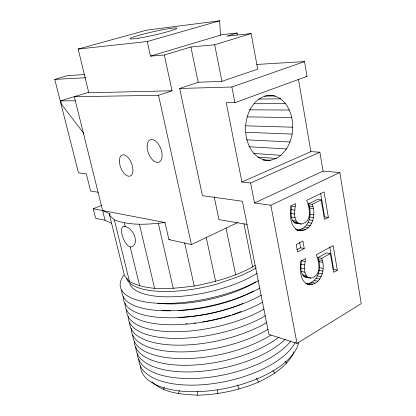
<?xml version="1.0" encoding="UTF-8"?>
<svg xmlns="http://www.w3.org/2000/svg" width="416" height="416" viewBox="0 0 416 416"><rect width="100%" height="100%" fill="white"/><g stroke="black" fill="none" stroke-linecap="round" stroke-linejoin="round"><path stroke-width="0.62" d="M301.127 224.037L294.71 222.867L292.521 220.574L291.335 217.1L290.961 213.455L291.496 206.123L295.194 206.627C294.559 212.363 293.098 223.22 301.127 224.037C312.494 222.16 309.899 208.088 306.644 200.398L324.038 191.942L328.364 217.422L324.501 219.409L321.162 199.93L317.434 199.467L308.5 203.85C312.296 213.652 309.691 229.148 297.071 230.1C311.823 233.88 316.763 215.093 312.218 204.334L308.5 203.85M308.209 277.69C299.598 277.586 300.596 266.666 301.444 260.749L305.12 261.513C304.652 266.781 303.3 274.092 308.209 277.69L310.851 278.101C321.688 275.798 319.535 262.428 316.243 254.81L333.154 245.612L337.319 270.145L333.559 272.293L330.346 253.536L326.643 252.829L317.959 257.587C321.958 267.483 318.448 283.436 305.734 283.676M151.866 381.482C163.384 393.297 181.594 394.295 197.179 395.2L197.434 391.357M262.98 159.91C281.258 163.758 293.176 143.161 292.609 127.192C293.228 113.178 284.861 94.728 268.674 95.347M307.091 284.18C321.225 286.983 325.998 268.757 321.651 258.326L317.959 257.587M255.221 265.351C236.6 276.37 215.322 281.96 194.22 286.042C172.848 288.569 149.412 291.829 129.496 281.585L124.493 275.616L109.606 215.275L109.751 213.798L102.627 210.553L93.22 208.785L95.623 218.296L105.04 220.267L111.634 223.402M293.779 351.676L293.608 352.893C286.468 367.099 272.272 375.3 258.539 382.106C239.086 390.27 218.265 394.701 197.179 395.2M295.194 206.627L295.636 203.611L290.638 206.029C289.853 214.391 289.552 229.466 300.758 230.719M305.12 261.513L305.552 258.554L300.7 261.186C300.217 268.949 299.276 281.169 308.313 284.466M178.521 393.754L179.265 390.634M163.426 389.537L164.341 387.171M237.427 34.939L237.068 33.051L226.819 36.145L251.129 33.582L257.728 69.134L221.952 81.354L198.188 82.264L179.67 88.473L202.441 195.681L242.403 201.261L268.897 334.407L297.008 343.439L361.234 303.623L339.841 172.531L323.06 171.101L254.509 202.966L250.614 182.993L241.914 182.016L226.205 102.716L234.941 102.674L307.029 76.362L304.533 61.61L256.708 64.444M321.651 258.326L330.346 253.536M304.247 248.508L297.648 252.018L296.275 244.499L302.895 241.03L304.247 248.508L300.565 247.806L296.717 249.839M312.218 204.334L321.162 199.93M254.509 202.966L270.852 205.244L339.841 172.531M88.525 92.305L74.344 96.751L102.627 210.553L165.017 222.524L168.912 239.621L191.417 244.572L237.546 222.633M250.614 182.993L319.868 152.199L323.06 171.101M241.914 182.016L310.903 151.642L319.868 152.199M93.22 208.785L101.587 205.364M179.67 88.473L231.884 87.012L304.533 61.61M74.344 96.751L158.538 95.285L172.058 90.771L164.31 55.021L150.457 56.124L147.243 41.538L78.156 49.057L88.8 92.789L172.058 90.771M83.86 133.484L61.417 104.151L60.7 100.875L75.577 96.216L76.851 96.195M164.31 55.021L190.897 46.992L214.677 44.751L251.129 33.582M297.435 223.449L298.542 223.111M150.457 56.124L222.518 34.559L237.068 33.051M98.28 192.275L90.626 191.048L86.32 173.888L78.499 172.879L54.766 79.388L67.735 75.561L84.568 74.558M147.243 41.538L219.674 20.8L220.433 35.168M78.156 49.057L146.484 30.176L219.674 20.8M269.963 95.326C253.687 96.231 245.456 114.291 245.612 128.762C245.502 141.372 251.144 156.125 264.274 160.009M124.634 226.247A11.112 4.56 68.3 0 0 121.904 234.026A11.112 4.56 68.3 0 0 128.726 246.314L130.208 247.016C132.969 247.13 134.971 244.707 135.304 242.133A10.993 6.812 62 0 0 132.413 231.728L128.549 227.843L124.639 226.257M109.606 215.275L114.358 219.908C130.484 225.987 148.236 224.468 165.017 222.524M168.912 239.621L170.18 239.455M54.766 79.388L85.722 77.735M305.739 76.414L307.029 76.362M264.664 96.08L275.038 95.935M258.638 99.039L280.732 98.826M60.7 100.875L75.431 100.802M254.124 103.74L285.615 103.646M249.506 109.814L289.375 110.042M247.421 116.87L291.788 117.577M245.721 125.83L292.609 127.192M245.913 132.293L292.1 134.072M246.558 139.828L289.994 141.97M249.012 146.744L286.525 148.964M253.817 153.457L280.888 155.308M257.764 157.113L276.411 158.475M263.354 159.796L270.405 160.337M309.031 206.019L312.744 206.513M309.431 208.005L313.144 208.515M291.096 209.628L294.793 210.153M310.06 214.271L313.773 214.807M328.364 217.422L324.641 216.887L320.627 193.424M290.961 213.455L294.658 214.001M309.858 217.017L313.565 217.563M291.335 217.1L295.027 217.662M309.223 219.872L312.931 220.433M308.157 222.638L311.86 223.215M292.521 220.574L296.208 221.146M304.538 276.848L306.124 277.098M293.483 221.926L297.175 222.508M294.71 222.867L298.402 223.454M306.67 225.03L310.372 225.623M304.632 227.084L308.329 227.682M301.881 228.826L305.578 229.434M299.437 229.778L303.129 230.396M295.266 229.351L296.494 229.559M296.681 230.126L298.527 230.433M247.005 224.411L218.946 219.591L214.183 196.773M318.469 259.667L322.161 260.416M318.854 261.581L322.546 262.335M337.319 270.145L333.622 269.37L329.763 246.818M319.457 267.639L323.149 268.424M301.049 264.181L304.725 264.961M319.254 270.317L322.941 271.112M300.914 267.909L304.585 268.71M318.635 273.13L322.322 273.936M301.267 271.43L304.938 272.246M317.595 275.881L321.277 276.702M302.411 274.737L306.082 275.569M316.15 278.288L319.826 279.126M303.347 276L307.018 276.838M307.18 277.264L310.851 278.101M314.163 280.4L317.84 281.247M311.49 282.246L315.162 283.104M309.119 283.306L312.785 284.175M306.816 283.754L310.482 284.622M284.996 361.369L286.842 363.147M272.901 370.625L274.908 373.168M256.36 378.144L258.539 382.106M237.593 384.873L238.992 389.147M102.627 210.553L105.04 220.267M114.358 219.908L129.496 281.585M109.751 213.798L110.053 215.036M130.208 247.016L139.693 285.984M124.446 223.028L125.294 226.554M139.428 224.271L154.617 288.366M158.319 223.439L173.28 288.418M184.595 242.762L194.22 286.042M158.538 95.285L191.417 244.572M206.211 237.385L215.644 281.393M190.897 46.992L198.188 82.264M225.976 227.921L235.68 274.882M243.953 223.787L252.611 267.093M214.677 44.751L221.952 81.354M231.884 87.012L234.941 102.674M270.852 205.244L297.008 343.439M299.551 242.221L300.565 247.806M298.433 79.284L310.903 151.642M217.459 389.823L217.927 393.64M126.459 278.418A75.483 26.208 -12.2 0 0 216.138 284.336L236.408 277.352A77.033 26.666 -12.2 0 0 256.396 267.784M257.369 273.073A73.341 25.979 -12.2 0 1 181.714 296.254A73.341 25.979 -12.2 0 1 129.766 283.795M258.518 280.67A83.164 29.676 -12.1 0 1 158.943 303.321A83.164 29.676 -12.1 0 1 123.895 275.033M255.96 281.934A73.164 26.51 -12.1 0 1 157.706 303.217M295.282 342.347A80.886 36.322 -11.9 0 1 208.182 384.228A80.886 36.322 -11.9 0 1 138.866 359.091M259.984 288.054A82.956 30.295 -12.1 0 1 169.957 310.788A82.956 30.295 -12.1 0 1 121.919 290.139M278.954 337.048A81.437 34.746 -12 0 1 189.925 365.227A81.437 34.746 -12 0 1 134.326 341.474M265.486 315.718A82.186 32.573 -12.1 0 1 177.497 338.406A82.186 32.573 -12.1 0 1 128.17 316.446M298.641 342.633A80.704 36.837 -11.9 0 1 216.481 389.969A80.704 36.837 -11.9 0 1 140.379 365.763M242.804 303.493A72.831 27.508 -12.1 0 1 178.677 317.34M262.772 302.052A82.571 31.455 -12.1 0 1 173.207 324.766A82.571 31.455 -12.1 0 1 125.107 302.936M266.838 322.499A81.999 33.124 -12 0 1 178.376 345.176A81.999 33.124 -12 0 1 129.735 322.036M268.128 329.274A81.812 33.67 -12 0 1 179.91 351.91A81.812 33.67 -12 0 1 131.274 328.219M290.987 340.761A81.068 35.802 -11.9 0 1 202.509 377.998A81.068 35.802 -11.9 0 1 137.368 353.673M261.383 295.074A82.763 30.878 -12.1 0 1 171.59 317.798A82.763 30.878 -12.1 0 1 123.516 296.551M253.412 290.945A72.998 27.009 -12.1 0 1 246.802 294.31M245.632 294.856A72.998 27.009 -12.1 0 1 178.464 310.57M170.565 310.648A72.998 27.009 -12.1 0 1 162.037 310.185M241.145 311.402A72.67 27.992 -12.1 0 1 232.258 314.668M230.402 315.276A72.67 27.992 -12.1 0 1 223.501 317.346M222.253 317.684A72.67 27.992 -12.1 0 1 202.675 321.875M195.53 322.863A72.67 27.992 -12.1 0 1 194.236 323.008M187.205 323.638A72.67 27.992 -12.1 0 1 185.952 323.716M285.334 339.196A81.255 35.277 -12 0 1 195.328 371.738A81.255 35.277 -12 0 1 135.845 346.96M264.16 309.031A82.373 32.027 -12.1 0 1 175.25 331.729A82.373 32.027 -12.1 0 1 126.667 309.696M270.988 335.046A81.624 34.211 -12 0 1 183.165 358.623A81.624 34.211 -12 0 1 132.792 335.026M119.392 161.08A11.268 5.829 68.9 0 0 129.662 176.202A11.268 5.829 68.9 0 0 129.485 159.323A11.268 5.829 68.9 0 0 119.392 161.08M147.17 145.418A11.986 6.594 69.2 0 0 157.659 162.396A11.986 6.594 69.2 0 0 159.032 145.033A11.986 6.594 69.2 0 0 147.17 145.418M138.471 38.184A23.837 1.742 -12.7 0 0 176.306 28.673A23.837 1.742 -12.7 0 0 145.413 33.587A23.837 1.742 -12.7 0 0 138.471 38.184"/></g></svg>
